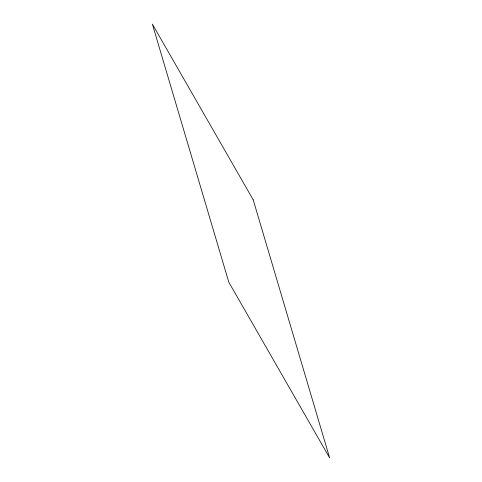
<?xml version="1.0" encoding="UTF-8"?>
<svg xmlns="http://www.w3.org/2000/svg" width="482" height="482" viewBox="0 0 482 482"><rect width="100%" height="100%" fill="white"/><g stroke="black" fill="none" stroke-linecap="round" stroke-linejoin="round"><path stroke-width="0.72" d="M253.201 199.825L152.354 24.1L228.799 282.175L329.646 457.9L253.201 199.825"/></g></svg>
